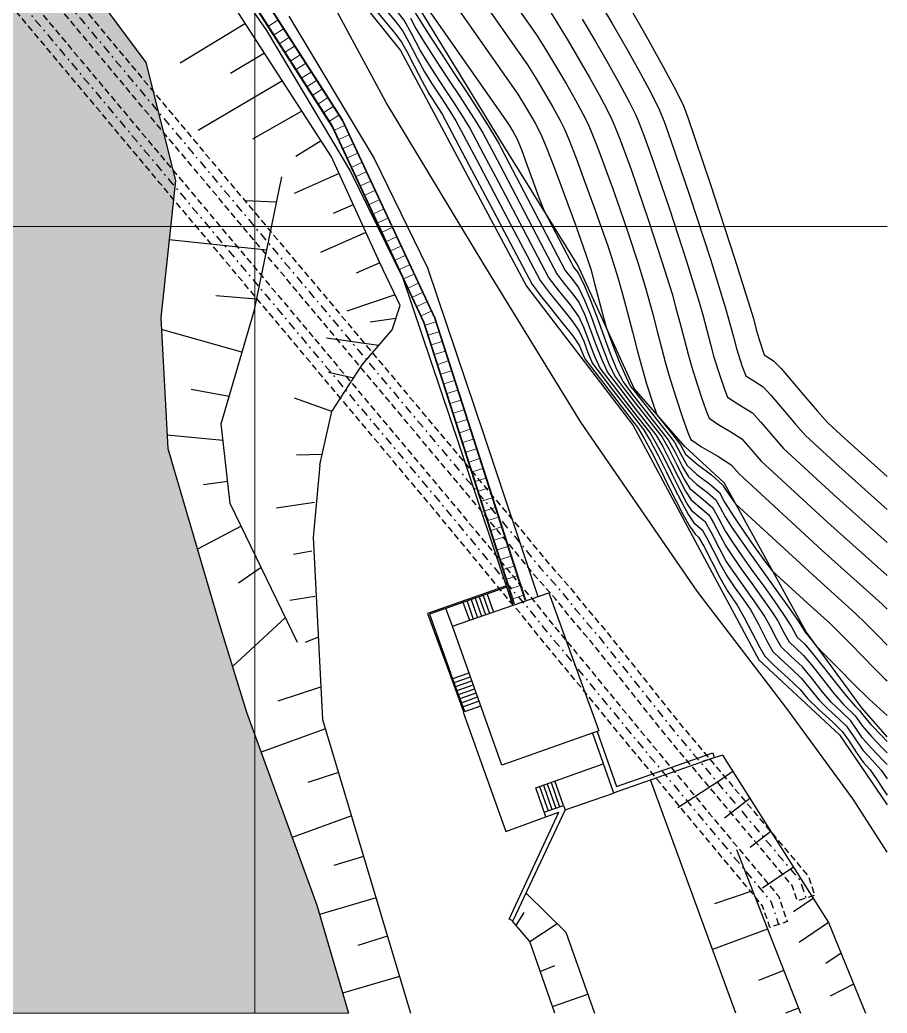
# Model space of a CAD drawing. Extents: x 61466 to 63015, y 108404 to 110397.
# Drawn here: x 62536.2 to 62587, y 108959 to 109017.2 of the extents above; entities that cross this region are included whole.
import ezdxf

# ---------------------------------------------------------------- set-up
doc = ezdxf.new("R2010")
doc.units = 0
doc.header["$LTSCALE"] = 1.000015
doc.header["$MEASUREMENT"] = 0
doc.linetypes.add('TRATTEGGIATA2', pattern=[0.375, 0.25, -0.125])
doc.linetypes.add('TRATTOPUNTO2', pattern=[0.5, 0.25, -0.125, 0, -0.125])
for name, color, linetype in [('Bâti', 7, 'Continuous'), ('CANALISATION', 2, 'Continuous'), ('colore lago', 131, 'Continuous'), ('Conduite 1000', 170, 'Continuous'), ('coordinate', 2, 'Continuous'), ('curve livello 5m', 7, 'Continuous'), ('Limite fiume', 6, 'Continuous'), ('pendenze', 2, 'Continuous'), ('Per+Mod Surf', 7, 'Continuous'), ('SCALE', 2, 'Continuous'), ('Strade', 7, 'Continuous'), ('TalusHautBas', 7, 'Continuous')]:
    doc.layers.add(name, color=color, linetype=linetype)
doc.layers.add('Colori bordi', color=5, linetype='Continuous', plot=False)
doc.layers.add('no_plot', color=5, linetype='Continuous', plot=False)

msp = doc.modelspace()

# ---------------------------------------------------------------- hatches: boundary and pattern name
at = {"layer": 'colore lago', "linetype": 'Continuous', "lineweight": 0}
msp.add_hatch(color=256, dxfattribs=at).paths.add_polyline_path([(62547.915, 108981.848), (62544.897, 108992.078), (62544.493, 108999.722), (62545.356, 109007.77), (62543.608, 109014.677), (62537.06, 109023.502), (62530.397, 109028.933), (62527.61, 109033.134), (62523.513, 109038.433), (62517.305, 109044.58), (62515.162, 109044.354), (62513.59, 109046.058), (62513.852, 109050.317), (62504.852, 109062.712), (62496.282, 109074.515), (62493.401, 109073.828), (62485.503, 109080.232), (62484.758, 109083.359), (62471.397, 109099.351), (62471.521, 109099.452), (62471.307, 109099.701), (62466.582, 109105.211), (62461.323, 109110.74), (62452.234, 109119.979), (62445.975, 109126.426), (62438.597, 109134.064), (62431.968, 109141.122), (62422.759, 109151.454), (62419.614, 109155.501), (62408.579, 109170.983), (62402.883, 109180.12), (62402.43, 109179.839), (62397.589, 109176.833), (62392.271, 109173.531), (62379.582, 109165.652), (62385.62, 109155.991), (62400.115, 109132.797), (62397.691, 109131.271), (62399.555, 109128.084), (62400.542, 109126.068), (62402.182, 109121.716), (62403.779, 109117.447), (62405.518, 109113.299), (62408.196, 109107.959), (62411.192, 109102.878), (62415.156, 109096.611), (62417.677, 109092.552), (62418.985, 109090.446), (62423.804, 109082.811), (62427.401, 109077.137), (62428.917, 109077.401), (62431.999, 109075.554), (62435.209, 109072.174), (62435.248, 109063.446), (62442.532, 109052.816), (62448.327, 109045.342), (62457.902, 109033.177), (62469.007, 109017.402), (62468.89, 109017.052), (62477.152, 109004.914), (62486.864, 108991.082), (62496.889, 108973.607), (62504.8, 108959.046), (62555.468, 108959.046), (62553.625, 108965.356), (62549.503, 108976.649)])

# ---------------------------------------------------------------- linework, layer by layer
at = {"layer": 'Bâti', "linetype": 'Continuous'}
for p, q in [((62546.875, 109022.086), (62550.669, 109016.537)), ((62551.983, 109017.379), (62556.97, 109009.048)), ((62550.669, 109016.537), (62555.598, 109008.302)), ((62556.97, 109009.048), (62560.107, 109002.657)), ((62555.598, 109008.302), (62558.661, 109002.062)), ((62560.107, 109002.657), (62563.434, 108992.777)), ((62558.661, 109002.062), (62561.955, 108992.28)), ((62563.434, 108992.777), (62566.55, 108983.432)), ((62561.955, 108992.28), (62565.07, 108982.938)), ((62564.661, 108984.03), (62560.104, 108982.431)), ((62564.688, 108983.954), (62560.207, 108982.382)), ((62561.561, 108981.681), (62567.207, 108983.63)), ((62567.207, 108983.63), (62570.118, 108975.562)), ((62560.104, 108982.431), (62561.377, 108978.931)), ((62560.207, 108982.382), (62561.452, 108978.959)), ((62561.56, 108981.682), (62561.176, 108982.722)), ((62564.449, 108973.561), (62561.561, 108981.681)), ((62561.377, 108978.931), (62562.2, 108976.668)), ((62562.275, 108976.695), (62561.452, 108978.959)), ((62562.19, 108976.664), (62564.681, 108969.681)), ((62570.118, 108975.562), (62564.449, 108973.561)), ((62569.759, 108975.436), (62570.986, 108971.941)), ((62570.023, 108975.529), (62571.157, 108972.298)), ((62571.157, 108972.298), (62576.793, 108974.275)), ((62576.793, 108974.275), (62576.886, 108974.011)), ((62566.433, 108972.234), (62570.389, 108973.64)), ((62570.986, 108971.941), (62576.886, 108974.011)), ((62568.153, 108970.935), (62570.986, 108971.923)), ((62564.871, 108964.538), (62567.795, 108970.804)), ((62568.153, 108970.935), (62565.088, 108964.44)), ((62564.681, 108969.681), (62567.024, 108970.529)), ((62565.088, 108964.44), (62564.871, 108964.538))]:
    msp.add_line(p, q, dxfattribs=at)
at = {"layer": 'CANALISATION', "linetype": 'Continuous', "lineweight": 0}
for p, q in [((62551.345, 109017.147), (62550.801, 109016.799)), ((62551.668, 109016.642), (62551.124, 109016.294)), ((62551.991, 109016.136), (62551.447, 109015.788)), ((62552.315, 109015.631), (62551.771, 109015.283)), ((62552.638, 109015.125), (62552.094, 109014.777)), ((62552.961, 109014.62), (62552.417, 109014.272)), ((62553.285, 109014.114), (62552.741, 109013.766)), ((62553.608, 109013.609), (62553.064, 109013.261)), ((62553.931, 109013.104), (62553.387, 109012.756)), ((62554.254, 109012.598), (62553.711, 109012.25)), ((62554.578, 109012.093), (62554.034, 109011.745)), ((62554.901, 109011.587), (62554.357, 109011.239)), ((62554.65, 109010.717), (62555.235, 109010.99)), ((62554.904, 109010.174), (62555.489, 109010.447)), ((62555.158, 109009.63), (62555.743, 109009.903)), ((62555.412, 109009.086), (62555.997, 109009.36)), ((62555.666, 109008.543), (62556.251, 109008.816)), ((62555.92, 109007.999), (62556.505, 109008.273)), ((62556.174, 109007.456), (62556.759, 109007.729)), ((62556.428, 109006.912), (62557.013, 109007.185)), ((62556.682, 109006.369), (62557.267, 109006.642)), ((62556.936, 109005.825), (62557.521, 109006.098)), ((62557.19, 109005.281), (62557.775, 109005.555)), ((62557.444, 109004.738), (62558.029, 109005.011)), ((62557.698, 109004.194), (62558.283, 109004.468)), ((62557.952, 109003.651), (62558.537, 109003.924)), ((62558.206, 109003.107), (62558.791, 109003.381)), ((62558.461, 109002.564), (62559.045, 109002.837)), ((62558.715, 109002.02), (62559.299, 109002.293)), ((62558.969, 109001.476), (62559.554, 109001.75)), ((62559.223, 109000.933), (62559.808, 109001.206)), ((62559.477, 109000.389), (62560.062, 109000.663)), ((62559.731, 108999.846), (62560.316, 109000.119)), ((62559.963, 108999.294), (62560.578, 108999.491)), ((62560.146, 108998.722), (62560.761, 108998.92)), ((62560.33, 108998.151), (62560.945, 108998.348)), ((62560.513, 108997.58), (62561.128, 108997.777)), ((62560.696, 108997.008), (62561.311, 108997.206)), ((62560.88, 108996.437), (62561.495, 108996.634)), ((62561.063, 108995.866), (62561.678, 108996.063)), ((62561.246, 108995.295), (62561.861, 108995.492)), ((62561.43, 108994.723), (62562.045, 108994.921)), ((62561.613, 108994.152), (62562.228, 108994.349)), ((62561.796, 108993.581), (62562.411, 108993.778)), ((62561.98, 108993.009), (62562.595, 108993.207)), ((62562.163, 108992.438), (62562.778, 108992.635)), ((62562.346, 108991.867), (62562.961, 108992.064)), ((62562.53, 108991.295), (62563.145, 108991.493)), ((62562.713, 108990.724), (62563.328, 108990.921)), ((62562.896, 108990.153), (62563.511, 108990.35)), ((62563.08, 108989.582), (62563.695, 108989.779)), ((62563.263, 108989.01), (62563.878, 108989.208)), ((62563.446, 108988.439), (62564.061, 108988.636)), ((62563.63, 108987.868), (62564.245, 108988.065)), ((62563.813, 108987.296), (62564.428, 108987.494)), ((62563.997, 108986.725), (62564.611, 108986.922)), ((62564.18, 108986.154), (62564.795, 108986.351)), ((62564.363, 108985.582), (62564.978, 108985.78)), ((62564.547, 108985.011), (62565.161, 108985.208)), ((62564.73, 108984.44), (62565.345, 108984.637)), ((62564.913, 108983.868), (62565.528, 108984.066)), ((62565.097, 108983.297), (62565.711, 108983.494))]:
    msp.add_line(p, q, dxfattribs=at)
at = {"layer": 'CANALISATION', "linetype": 'Continuous', "lineweight": 0, "flags": 128}
for points in [[(62528.26, 109046.343), (62542.146, 109029.768), (62549.277, 109020.379), (62555.105, 109011.269), (62560.509, 108999.705), (62565.803, 108983.21)], [(62528.306, 109046.366), (62542.185, 109029.799), (62549.318, 109020.408), (62555.149, 109011.293), (62560.556, 108999.723), (62565.85, 108983.225)], [(62527.664, 109046.048), (62541.641, 109029.365), (62548.747, 109020.009), (62554.538, 109010.957), (62559.907, 108999.469), (62565.188, 108983.013)], [(62541.598, 109029.338), (62548.706, 109019.98), (62554.494, 109010.932), (62559.86, 108999.45), (62565.14, 108982.997)]]:
    msp.add_lwpolyline(points, dxfattribs=at)
at = {"layer": 'Colori bordi', "linetype": 'Continuous', "lineweight": 0, "flags": 128}
msp.add_lwpolyline([(62504.8, 108959.046), (62555.468, 108959.046), (62553.625, 108965.356), (62549.503, 108976.649), (62547.915, 108981.848), (62544.897, 108992.078), (62544.493, 108999.722), (62545.356, 109007.77), (62543.608, 109014.677), (62537.06, 109023.502), (62530.397, 109028.933), (62527.61, 109033.134), (62523.513, 109038.433), (62517.305, 109044.58), (62515.162, 109044.354), (62513.59, 109046.058), (62513.852, 109050.317), (62504.852, 109062.712)], dxfattribs=at)
at = {"layer": 'Conduite 1000', "linetype": 'TRATTEGGIATA2', "ltscale": 1.5, "flags": 128}
for points, elevation in [([(62462.951, 109124.337), (62468.482, 109118.384), (62474.066, 109112.858), (62475.014, 109111.584), (62475.806, 109109.825), (62477.042, 109106.229), (62484.673, 109085.21), (62485.796, 109083.031), (62486.539, 109082.102), (62496.147, 109070.533), (62498.015, 109068.259), (62499.314, 109066.741), (62499.508, 109066.518), (62501.86, 109063.821), (62502.044, 109063.603), (62503.096, 109062.368), (62503.169, 109062.282), (62506.669, 109058.033), (62510.917, 109052.867), (62515.172, 109047.694), (62520.198, 109041.624), (62525.225, 109035.553), (62530.361, 109029.384), (62535.499, 109023.215), (62540.212, 109017.568), (62544.926, 109011.922), (62565.713, 108987.155), (62567.128, 108985.431), (62568.411, 108983.969), (62569.163, 108983.033), (62570.114, 108981.906), (62570.457, 108981.521), (62575.082, 108975.733), (62582.399, 108967.041), (62582.754, 108965.943), (62581.736, 108965.613), (62581.445, 108966.512), (62574.254, 108975.055), (62569.64, 108980.83), (62569.306, 108981.204), (62568.337, 108982.353), (62567.592, 108983.281), (62566.312, 108984.738), (62564.89, 108986.472), (62544.106, 109011.235), (62539.391, 109016.883), (62534.677, 109022.53), (62529.539, 109028.7), (62524.402, 109034.87), (62519.374, 109040.941), (62514.347, 109047.013), (62510.091, 109052.188), (62505.844, 109057.353), (62502.347, 109061.596), (62502.28, 109061.675), (62501.229, 109062.911), (62501.048, 109063.123), (62498.701, 109065.816), (62498.504, 109066.042), (62497.195, 109067.572), (62495.322, 109069.851), (62485.71, 109081.426), (62484.894, 109082.446), (62483.691, 109084.78), (62476.034, 109105.873), (62474.81, 109109.431), (62474.086, 109111.039), (62473.256, 109112.155), (62467.714, 109117.639), (62462.167, 109123.609)], 279.04), ([(62463.405, 109120.645), (62465.133, 109118.862), (62469.02, 109114.865), (62472.915, 109110.86), (62473.768, 109109.755), (62474.27, 109108.573), (62475.053, 109106.283), (62475.959, 109103.495), (62476.864, 109100.711), (62482.403, 109083.847), (62483.598, 109081.328), (62484.158, 109080.68), (62494.437, 109068.511), (62495.976, 109066.647), (62496.99, 109065.527), (62498.469, 109064.013), (62499.969, 109062.474), (62500.142, 109062.285), (62501.341, 109061.023), (62503.051, 109058.942), (62504.767, 109056.853), (62509.889, 109050.693), (62515.014, 109044.532), (62518.195, 109040.693), (62525.264, 109032.169), (62530.391, 109026.049), (62534.032, 109021.704), (62535.529, 109019.916), (62535.642, 109019.779), (62536.737, 109018.475), (62545.242, 109008.324), (62545.418, 109008.115), (62561.204, 108989.318), (62563.166, 108986.958), (62565.561, 108984.051), (62566.396, 108983.083), (62567.418, 108981.802), (62568.805, 108980.138), (62572.623, 108975.493), (62576.608, 108970.717), (62580.658, 108965.864), (62581.152, 108964.408), (62580.139, 108964.064), (62579.709, 108965.331), (62575.787, 108970.032), (62571.799, 108974.81), (62567.981, 108979.455), (62566.589, 108981.125), (62565.572, 108982.4), (62564.743, 108983.362), (62562.342, 108986.276), (62560.383, 108988.632), (62544.599, 109007.427), (62544.422, 109007.637), (62535.917, 109017.787), (62534.82, 109019.095), (62534.706, 109019.232), (62533.211, 109021.017), (62529.571, 109025.362), (62524.442, 109031.484), (62517.372, 109040.011), (62514.19, 109043.848), (62509.066, 109050.009), (62503.943, 109056.171), (62502.224, 109058.262), (62500.538, 109060.314), (62499.359, 109061.556), (62499.192, 109061.739), (62497.703, 109063.265), (62496.211, 109064.794), (62495.167, 109065.946), (62493.616, 109067.826), (62483.344, 109079.985), (62482.694, 109080.739), (62481.407, 109083.449), (62475.846, 109100.379), (62474.941, 109103.164), (62474.037, 109105.945), (62473.27, 109108.19), (62472.836, 109109.21), (62472.105, 109110.158), (62468.252, 109114.119), (62464.365, 109118.117), (62462.637, 109119.9)], 277.833)]:
    msp.add_lwpolyline(points, close=True, dxfattribs=dict(at, elevation=elevation))
at = {"layer": 'Conduite 1000', "linetype": 'TRATTOPUNTO2', "ltscale": 2, "flags": 128}
for points, elevation in [([(62462.559, 109123.973), (62468.098, 109118.012), (62473.661, 109112.507), (62474.55, 109111.311), (62475.308, 109109.628), (62476.538, 109106.051), (62484.182, 109084.995), (62485.345, 109082.739), (62486.124, 109081.764), (62495.734, 109070.192), (62497.605, 109067.916), (62498.909, 109066.392), (62499.105, 109066.167), (62501.454, 109063.472), (62501.636, 109063.257), (62502.688, 109062.022), (62502.758, 109061.939), (62506.256, 109057.693), (62510.504, 109052.528), (62514.759, 109047.354), (62519.786, 109041.283), (62524.813, 109035.212), (62529.95, 109029.042), (62535.088, 109022.873), (62539.801, 109017.226), (62544.516, 109011.579), (62565.301, 108986.814), (62566.72, 108985.085), (62568.001, 108983.625), (62568.75, 108982.693), (62569.71, 108981.555), (62570.049, 108981.176), (62574.668, 108975.394), (62581.922, 108966.777), (62582.245, 108965.778)], 279.04), ([(62463.021, 109120.272), (62464.749, 109118.489), (62468.636, 109114.492), (62472.51, 109110.509), (62473.302, 109109.482), (62473.77, 109108.381), (62474.545, 109106.114), (62475.45, 109103.33), (62476.355, 109100.545), (62481.905, 109083.648), (62483.146, 109081.034), (62483.751, 109080.333), (62494.026, 109068.169), (62495.571, 109066.297), (62496.601, 109065.161), (62498.086, 109063.639), (62499.58, 109062.107), (62499.751, 109061.921), (62500.939, 109060.668), (62502.637, 109058.602), (62504.355, 109056.512), (62509.478, 109050.351), (62514.602, 109044.19), (62517.784, 109040.352), (62524.853, 109031.827), (62529.981, 109025.706), (62533.622, 109021.36), (62535.117, 109019.574), (62535.231, 109019.437), (62536.327, 109018.131), (62544.832, 109007.981), (62545.008, 109007.771), (62560.794, 108988.975), (62562.754, 108986.617), (62565.152, 108983.707), (62565.984, 108982.741), (62567.003, 108981.464), (62568.393, 108979.797), (62572.211, 108975.152), (62576.198, 108970.374), (62580.184, 108965.597), (62580.646, 108964.236)], 277.833)]:
    msp.add_lwpolyline(points, dxfattribs=dict(at, elevation=elevation))
at = {"layer": 'coordinate', "linetype": 'Continuous', "lineweight": 0}
for p, q in [((62550, 109204.271), (62550, 108959.046)), ((62300, 109005.071), (62587, 109005.071))]:
    msp.add_line(p, q, dxfattribs=at)
at = {"layer": 'curve livello 5m', "color": 2, "flags": 128}
for points in [[(62563.209, 109020.966), (62566.522, 109016.24), (62567.072, 109015.356), (62567.656, 109014.383), (62568.233, 109013.395), (62568.761, 109012.463), (62569.198, 109011.659), (62569.504, 109011.054), (62569.504, 109011.054), (62569.723, 109010.534), (62570.062, 109009.661), (62570.478, 109008.553), (62570.926, 109007.329), (62571.361, 109006.108), (62571.361, 109006.108), (62571.862, 109004.632), (62572.404, 109002.968), (62572.825, 109001.616), (62572.825, 109001.616), (62573.039, 109000.858), (62573.283, 108999.94), (62573.541, 108998.948), (62573.796, 108997.968), (62574.032, 108997.087), (62574.231, 108996.389), (62574.231, 108996.389), (62574.64, 108995.085), (62575.03, 108993.904), (62575.342, 108993.024), (62575.514, 108992.621), (62575.514, 108992.621), (62576.128, 108992.184), (62577.087, 108991.642), (62577.879, 108991.126), (62577.879, 108991.126), (62578.342, 108990.594), (62583.206, 108986.114), (62586.712, 108982.978), (62587, 108982.691)], [(62559.097, 109017.27), (62559.417, 109016.665), (62559.417, 109016.665), (62559.814, 109016.012), (62560.293, 109015.259), (62560.827, 109014.439), (62561.389, 109013.586), (62561.951, 109012.734), (62562.484, 109011.915), (62562.962, 109011.164), (62563.357, 109010.514), (62563.357, 109010.514), (62563.842, 109009.599), (62564.332, 109008.676), (62566.927, 109003.715), (62567.672, 109002.312), (62568.084, 109001.764), (62568.59, 109001.142), (62568.948, 109000.653), (62568.948, 109000.653), (62569.287, 108999.943), (62569.628, 108999.059), (62569.971, 108998.116), (62570.312, 108997.232), (62570.651, 108996.521), (62570.651, 108996.521), (62571.408, 108995.534), (62572.163, 108994.551), (62573.471, 108992.894), (62573.871, 108992.199), (62574.326, 108991.31), (62574.785, 108990.388), (62575.2, 108989.59), (62575.523, 108989.076), (62575.523, 108989.076), (62576.048, 108988.639), (62576.574, 108988.201), (62576.574, 108988.201), (62576.838, 108987.74), (62577.219, 108986.996), (62577.562, 108986.364), (62577.562, 108986.364), (62577.98, 108985.726), (62578.504, 108984.981), (62579.08, 108984.183), (62579.656, 108983.384), (62580.18, 108982.639), (62580.598, 108982.001), (62580.598, 108982.001), (62580.957, 108981.327), (62581.262, 108980.768), (62581.262, 108980.768), (62581.65, 108980.397), (62582.109, 108979.968), (62582.109, 108979.968), (62582.65, 108979.328), (62583.275, 108978.532), (62583.899, 108977.738), (62584.438, 108977.102), (62584.438, 108977.102), (62585.135, 108976.446), (62585.551, 108975.83), (62586.077, 108975.233), (62586.744, 108974.539), (62587, 108974.273)]]:
    msp.add_lwpolyline(points, dxfattribs=at)
at = {"layer": 'Limite fiume', "linetype": 'Continuous'}
for p, q in [((62537.06, 109023.502), (62543.608, 109014.677)), ((62543.608, 109014.677), (62545.356, 109007.77)), ((62545.356, 109007.77), (62544.493, 108999.722)), ((62544.493, 108999.722), (62544.897, 108992.078)), ((62544.897, 108992.078), (62547.915, 108981.848)), ((62547.915, 108981.848), (62549.503, 108976.649)), ((62549.503, 108976.649), (62553.625, 108965.356)), ((62578.144, 108959.046), (62573.146, 108972.699)), ((62565.89, 108966.044), (62568.188, 108963.786)), ((62553.625, 108965.356), (62555.468, 108959.046)), ((62568.188, 108963.786), (62569.867, 108959.046))]:
    msp.add_line(p, q, dxfattribs=at)
at = {"layer": 'no_plot', "flags": 128}
for points in [[(62561.885, 109020.335), (62565.951, 109014.533), (62566.434, 109013.753), (62566.945, 109012.896), (62567.43, 109012.053), (62567.838, 109011.313), (62568.117, 109010.767), (62568.382, 109010.137), (62568.794, 109009.078), (62569.297, 109007.735), (62569.84, 109006.252), (62570.367, 109004.772), (62570.665, 109003.894), (62570.988, 109002.904), (62571.239, 109002.099), (62571.493, 109001.196), (62571.784, 109000.103), (62572.092, 108998.921), (62572.396, 108997.753), (62572.676, 108996.703), (62572.913, 108995.872), (62573.282, 108994.729), (62573.53, 108994.06), (62573.902, 108993.56), (62574.46, 108992.894), (62574.915, 108992.305), (62575.208, 108991.76), (62575.875, 108991.165), (62576.723, 108990.539), (62577.39, 108989.943), (62577.462, 108989.81), (62577.824, 108989.261), (62578.133, 108988.845), (62582.878, 108984.475), (62585.176, 108982.418), (62585.735, 108981.866), (62586.449, 108981.139), (62587, 108980.577)], [(62560.56, 109019.705), (62565.38, 109012.827), (62565.894, 109011.987), (62566.394, 109011.118), (62566.73, 109010.481), (62567.041, 109009.74), (62567.525, 109008.496), (62568.117, 109006.918), (62568.754, 109005.175), (62569.373, 109003.437), (62569.652, 109002.582), (62569.881, 109001.749), (62570.15, 109000.716), (62570.402, 108999.752), (62570.582, 108999.124), (62570.928, 108998.167), (62571.322, 108997.172), (62571.697, 108996.299), (62571.989, 108995.71), (62572.088, 108995.581), (62572.186, 108995.453), (62574.554, 108992.452), (62574.942, 108991.72), (62575.287, 108991.089), (62575.868, 108990.571), (62576.605, 108990.026), (62577.186, 108989.508), (62577.487, 108988.948), (62578.051, 108988.06), (62578.682, 108987.115), (62579.311, 108986.21), (62579.872, 108985.443), (62580.296, 108984.91), (62582.549, 108982.835), (62583.64, 108981.859), (62584.171, 108981.337), (62584.847, 108980.652), (62585.579, 108979.905), (62586.28, 108979.193), (62586.863, 108978.617), (62587, 108978.49)], [(62559.235, 109019.074), (62564.81, 109011.121), (62565.116, 109010.612), (62565.343, 109010.194), (62565.618, 109009.526), (62565.938, 109008.647), (62566.276, 109007.687), (62566.606, 109006.773), (62566.904, 109006.034), (62568.491, 109002.999), (62568.647, 109002.705), (62568.915, 109002.357), (62569.288, 109001.61), (62569.663, 109000.699), (62570.04, 108999.691), (62570.417, 108998.65), (62570.794, 108997.641), (62571.169, 108996.729), (62571.543, 108995.98), (62571.861, 108995.566), (62572.179, 108995.152), (62574.193, 108992.599), (62574.593, 108991.871), (62575.027, 108991.003), (62575.366, 108990.418), (62575.86, 108989.977), (62576.488, 108989.513), (62576.982, 108989.072), (62577.223, 108988.631), (62577.512, 108988.087), (62577.918, 108987.456), (62578.408, 108986.74), (62578.958, 108985.963), (62579.544, 108985.149), (62580.142, 108984.323), (62580.729, 108983.509), (62581.279, 108982.731), (62581.77, 108982.014), (62582.176, 108981.383), (62582.207, 108981.326), (62582.245, 108981.29), (62582.834, 108980.565), (62583.357, 108980.012), (62584.145, 108979.21), (62585.054, 108978.304), (62585.938, 108977.442), (62587, 108976.465)], [(62569.994, 109018.493), (62570.907, 109016.945), (62571.778, 109015.43), (62572.559, 109014.032), (62573.205, 109012.833), (62573.666, 109011.915), (62573.942, 109011.214), (62574.342, 109010.114), (62575.451, 109006.846), (62576.653, 109003.161), (62577.585, 109000.166), (62577.781, 108999.453), (62577.999, 108998.613), (62578.184, 108997.941), (62578.524, 108996.882), (62578.731, 108996.336), (62579.191, 108996.037), (62579.738, 108995.699), (62580.201, 108995.205), (62580.883, 108994.399), (62581.614, 108993.528), (62582.226, 108992.843), (62584.192, 108991.032), (62587, 108988.52)], [(62556.929, 109017.893), (62557.597, 109017.098), (62558.184, 109016.383), (62558.582, 109015.853), (62558.889, 109015.309), (62559.324, 109014.47), (62559.786, 109013.572), (62560.177, 109012.853), (62560.564, 109012.249), (62560.951, 109011.646), (62562.517, 109008.693), (62564.098, 109005.712), (62564.581, 109004.79), (62566.208, 109001.722), (62566.694, 109001.049), (62567.33, 109000.251), (62568.002, 108999.428), (62568.597, 108998.677), (62568.999, 108998.095), (62569.313, 108997.331), (62570.728, 108995.487), (62572.139, 108993.649), (62572.387, 108993.335), (62572.784, 108992.673), (62573.227, 108991.848), (62573.696, 108990.925), (62574.173, 108989.967), (62574.637, 108989.038), (62575.069, 108988.202), (62575.449, 108987.522), (62575.759, 108987.063), (62575.962, 108986.894), (62576.268, 108986.379), (62576.724, 108985.501), (62577.217, 108984.54), (62577.638, 108983.78), (62577.934, 108983.353), (62578.231, 108982.927), (62578.633, 108982.202), (62579.103, 108981.29), (62579.54, 108980.446), (62579.846, 108979.929), (62580.384, 108979.394), (62581.212, 108978.647), (62581.904, 108977.985), (62582.337, 108977.451), (62583.003, 108976.815), (62583.803, 108976.094), (62584.377, 108975.532), (62584.745, 108975.009), (62585.192, 108974.311), (62585.594, 108973.729), (62586.006, 108973.283), (62586.394, 108972.724), (62586.825, 108972.051), (62587, 108971.8)], [(62557.62, 109017.795), (62558.241, 109017.048), (62558.661, 109016.498), (62558.661, 109016.498), (62559.012, 109015.863), (62559.495, 109014.923), (62559.924, 109014.124), (62560.33, 109013.471), (62560.839, 109012.695), (62561.348, 109011.919), (62561.753, 109011.268), (62562.959, 109008.995), (62564.176, 109006.7), (62565.363, 109004.432), (62566.696, 109001.919), (62567.217, 109001.21), (62567.893, 109000.374), (62568.542, 108999.568), (62568.982, 108998.948), (62569.24, 108998.36), (62569.501, 108997.65), (62569.759, 108997.061), (62570.955, 108995.503), (62572.147, 108993.949), (62572.748, 108993.188), (62573.146, 108992.517), (62573.594, 108991.672), (62574.065, 108990.735), (62574.534, 108989.791), (62574.977, 108988.921), (62575.367, 108988.208), (62575.68, 108987.734), (62576.166, 108987.33), (62576.43, 108986.885), (62576.823, 108986.127), (62577.249, 108985.297), (62577.613, 108984.641), (62578.049, 108984), (62578.583, 108983.26), (62579.02, 108982.618), (62579.467, 108981.798), (62579.963, 108980.831), (62580.318, 108980.209), (62580.751, 108979.779), (62581.416, 108979.178), (62581.972, 108978.646), (62582.506, 108977.989), (62583.038, 108977.335), (62583.557, 108976.838), (62584.181, 108976.276), (62584.63, 108975.837), (62585.09, 108975.159), (62585.579, 108974.43), (62586.115, 108973.851), (62586.65, 108973.272), (62587, 108972.752)], [(62587, 108973.586), (62586.757, 108973.856), (62586.101, 108974.534), (62585.565, 108975.13), (62585.565, 108975.13), (62585.213, 108975.654), (62584.882, 108976.142), (62584.882, 108976.142), (62584.339, 108976.656), (62583.738, 108977.218), (62583.738, 108977.218), (62583.197, 108977.867), (62582.583, 108978.654), (62582.04, 108979.307), (62582.04, 108979.307), (62581.363, 108979.941), (62580.79, 108980.488), (62580.79, 108980.488), (62580.522, 108980.959), (62580.147, 108981.689), (62579.809, 108982.309), (62579.809, 108982.309), (62579.318, 108983.042), (62578.698, 108983.906), (62578.078, 108984.771), (62577.588, 108985.502), (62577.588, 108985.502), (62577.164, 108986.281), (62576.695, 108987.198), (62576.37, 108987.765), (62576.37, 108987.765), (62575.986, 108988.085), (62575.602, 108988.405), (62575.602, 108988.405), (62575.284, 108988.896), (62574.882, 108989.649), (62574.429, 108990.551), (62573.96, 108991.492), (62573.509, 108992.359), (62573.109, 108993.041), (62573.109, 108993.041), (62572.155, 108994.25), (62571.182, 108995.519), (62570.205, 108996.791), (62569.896, 108997.461), (62569.585, 108998.296), (62569.274, 108999.131), (62568.965, 108999.8), (62568.965, 108999.8), (62568.465, 109000.483), (62567.759, 109001.351), (62567.184, 109002.115), (62567.184, 109002.115), (62566.145, 109004.074), (62564.254, 109007.688), (62563.4, 109009.297), (62562.555, 109010.891), (62562.155, 109011.543), (62561.659, 109012.313), (62561.114, 109013.14), (62560.569, 109013.969), (62560.072, 109014.74), (62559.67, 109015.394), (62559.67, 109015.394), (62559.173, 109016.336), (62558.741, 109017.143), (62558.741, 109017.143), (62558.289, 109017.721)], [(62559.163, 109017.936), (62559.666, 109017.108), (62560.274, 109016.153), (62560.952, 109015.113), (62561.664, 109014.032), (62562.376, 109012.951), (62563.053, 109011.913), (62563.658, 109010.961), (62564.159, 109010.137), (62564.284, 109009.901), (62564.41, 109009.663), (62567.709, 109003.357), (62568.16, 109002.508), (62568.564, 109001.987), (62568.932, 109001.505), (62569.29, 109000.772), (62569.652, 108999.868), (62570.014, 108998.879), (62570.376, 108997.889), (62570.738, 108996.985), (62571.097, 108996.25), (62571.635, 108995.55), (62572.171, 108994.851), (62573.832, 108992.747), (62574.234, 108992.035), (62574.686, 108991.136), (62575.114, 108990.292), (62575.444, 108989.747), (62576.111, 108989.192), (62576.778, 108988.637), (62577.123, 108988.005), (62577.537, 108987.225), (62577.982, 108986.542), (62578.532, 108985.752), (62579.145, 108984.897), (62579.779, 108984.021), (62580.392, 108983.167), (62580.942, 108982.376), (62581.387, 108981.692), (62581.734, 108981.047), (62582.177, 108980.629), (62582.716, 108980.001), (62583.336, 108979.22), (62583.983, 108978.388), (62584.602, 108977.609), (62585.139, 108976.985), (62585.388, 108976.751), (62585.536, 108976.531), (62586.054, 108975.934), (62586.708, 108975.244), (62587, 108974.944)], [(62567.093, 109017.946), (62567.689, 109016.99), (62568.323, 109015.941), (62568.962, 109014.859), (62569.571, 109013.8), (62570.118, 109012.822), (62570.569, 109011.983), (62570.892, 109011.341), (62571.064, 109010.931), (62571.331, 109010.243), (62571.659, 109009.37), (62572.012, 109008.405), (62572.354, 109007.443), (62573.058, 109005.37), (62573.82, 109003.033), (62574.412, 109001.133), (62574.623, 109000.38), (62574.865, 108999.46), (62575.116, 108998.495), (62575.352, 108997.603), (62575.549, 108996.906), (62575.879, 108995.851), (62576.195, 108994.897), (62576.447, 108994.185), (62576.586, 108993.859), (62577.082, 108993.506), (62577.858, 108993.068), (62578.499, 108992.65), (62579.022, 108992.055), (62579.637, 108991.344), (62583.535, 108987.753), (62587, 108984.653)], [(62571.879, 109017.987), (62572.881, 109016.246), (62573.78, 109014.637), (62574.523, 109013.258), (62575.053, 109012.202), (62575.336, 109011.449), (62576.648, 109007.584), (62578.069, 109003.226), (62579.172, 108999.683), (62579.34, 108999.058), (62579.502, 108998.458), (62579.803, 108997.574), (62580.357, 108997.224), (62580.799, 108996.763), (62581.447, 108996.008), (62582.189, 108995.12), (62582.917, 108994.261), (62583.521, 108993.592), (62584.521, 108992.671), (62587, 108990.453)], [(62569.159, 109017.217), (62569.934, 109015.902), (62570.674, 109014.615), (62571.339, 109013.427), (62571.887, 109012.408), (62572.279, 109011.628), (62572.448, 109011.219), (62572.716, 109010.519), (62573.033, 109009.661), (62573.348, 109008.779), (62574.255, 109006.108), (62575.236, 109003.097), (62575.999, 109000.649), (62576.204, 108999.908), (62576.441, 108999.003), (62576.673, 108998.115), (62576.866, 108997.423), (62577.202, 108996.361), (62577.495, 108995.5), (62577.658, 108995.098), (62578.326, 108994.664), (62579.118, 108994.175), (62579.61, 108993.635), (62580.311, 108992.798), (62580.932, 108992.093), (62583.864, 108989.393), (62587, 108986.587)]]:
    msp.add_lwpolyline(points, dxfattribs=at)
at = {"layer": 'pendenze', "linetype": 'Continuous'}
for p, q in [((62549.448, 109016.948), (62545.621, 109014.63)), ((62550.56, 109015.226), (62548.568, 109014.026)), ((62551.606, 109013.606), (62546.683, 109010.686)), ((62552.753, 109011.829), (62549.856, 109010.18)), ((62553.878, 109010.087), (62552.384, 109009.179)), ((62554.922, 109008.181), (62552.294, 109007.004)), ((62551.271, 109006.508), (62549.415, 109006.587)), ((62555.758, 109006.345), (62554.582, 109005.836)), ((62550.687, 109003.681), (62544.983, 109004.293)), ((62556.492, 109004.731), (62553.844, 109003.545)), ((62557.303, 109002.947), (62555.928, 109002.352)), ((62550.097, 109000.829), (62547.719, 109001.015)), ((62558.211, 109001.068), (62555.379, 109000.118)), ((62558.254, 108999.695), (62556.747, 108999.468)), ((62549.242, 108997.714), (62544.528, 108999.053)), ((62557.24, 108998.103), (62554.186, 108998.536)), ((62555.766, 108996.195), (62554.311, 108996.534)), ((62548.488, 108995.128), (62546.26, 108995.545)), ((62554.504, 108994.257), (62552.324, 108995.038)), ((62548.129, 108992.563), (62544.856, 108992.862)), ((62553.937, 108991.731), (62552.432, 108991.693)), ((62548.402, 108990.145), (62546.992, 108989.955)), ((62553.487, 108988.935), (62551.255, 108988.601)), ((62549.193, 108987.538), (62546.635, 108986.188)), ((62553.333, 108986.074), (62552.265, 108985.875)), ((62550.363, 108985.127), (62549.032, 108984.199)), ((62553.502, 108983.427), (62552.042, 108983.19)), ((62551.79, 108982.187), (62548.683, 108979.333)), ((62553.655, 108981.035), (62552.936, 108980.724)), ((62553.84, 108978.129), (62551.339, 108977.31)), ((62554.123, 108975.684), (62550.357, 108974.309)), ((62577.373, 108974.131), (62576.184, 108973.765)), ((62554.887, 108973.133), (62553.09, 108972.55)), ((62577.971, 108973.187), (62577.135, 108972.603)), ((62577.135, 108972.603), (62574.755, 108971.056)), ((62578.97, 108971.61), (62577.475, 108970.454)), ((62555.646, 108970.596), (62552.175, 108969.329)), ((62580.198, 108969.673), (62578.993, 108968.738)), ((62556.361, 108968.209), (62554.618, 108967.694)), ((62581.521, 108967.585), (62579.71, 108966.366)), ((62579.13, 108966.209), (62576.893, 108965.442)), ((62557.088, 108965.783), (62553.782, 108964.818)), ((62582.675, 108965.763), (62581.512, 108964.973)), ((62565.296, 108964.171), (62565.758, 108964.942)), ((62566.083, 108963.233), (62567.682, 108964.283)), ((62583.575, 108964.343), (62581.853, 108963.184)), ((62580.007, 108963.958), (62576.778, 108962.776)), ((62557.756, 108963.55), (62556.028, 108963.007)), ((62584.305, 108962.546), (62583.416, 108961.943)), ((62566.7, 108961.475), (62567.549, 108961.842)), ((62580.954, 108961.534), (62579.462, 108960.95)), ((62558.463, 108961.19), (62555.127, 108960.215)), ((62585.035, 108960.749), (62583.667, 108960.036)), ((62567.419, 108959.425), (62569.474, 108960.153)), ((62581.817, 108959.329), (62581.042, 108959.046))]:
    msp.add_line(p, q, dxfattribs=at)
at = {"layer": 'Per+Mod Surf', "linetype": 'Continuous'}
for p, q in [((62552.201, 109023.337), (62558.522, 109015.365)), ((62558.522, 109015.365), (62565.886, 109001.592)), ((62565.886, 109001.592), (62572.134, 108993.438)), ((62572.134, 108993.438), (62579.497, 108979.723)), ((62579.497, 108979.723), (62584.217, 108975.339)), ((62584.217, 108975.339), (62587, 108971.225))]:
    msp.add_line(p, q, dxfattribs=at)
at = {"layer": 'SCALE', "linetype": 'Continuous'}
for p, q in [((62563.123, 108983.405), (62563.488, 108982.347)), ((62563.359, 108983.488), (62563.725, 108982.428)), ((62563.595, 108983.569), (62563.961, 108982.51)), ((62562.567, 108982.029), (62562.18, 108983.074)), ((62562.415, 108983.157), (62562.78, 108982.102)), ((62562.651, 108983.24), (62563.016, 108982.183)), ((62562.887, 108983.322), (62563.252, 108982.265)), ((62561.574, 108978.622), (62562.529, 108978.961)), ((62561.66, 108978.387), (62562.612, 108978.725)), ((62561.745, 108978.152), (62562.696, 108978.49)), ((62561.831, 108977.917), (62562.78, 108978.254)), ((62561.916, 108977.682), (62562.864, 108978.019)), ((62562.002, 108977.447), (62562.947, 108977.783)), ((62562.087, 108977.212), (62563.031, 108977.548)), ((62562.172, 108976.977), (62563.115, 108977.312)), ((62562.275, 108976.695), (62563.215, 108977.03)), ((62566.881, 108972.391), (62567.381, 108970.965)), ((62567.104, 108972.471), (62567.604, 108971.044)), ((62567.328, 108972.55), (62567.828, 108971.122)), ((62568.056, 108971.202), (62567.552, 108972.63)), ((62567.024, 108970.529), (62566.433, 108972.234)), ((62566.658, 108972.31), (62567.157, 108970.887)), ((62566.928, 108970.807), (62568.056, 108971.202)), ((62568.059, 108971.2), (62568.153, 108970.935)), ((62567.023, 108970.531), (62567.795, 108970.804))]:
    msp.add_line(p, q, dxfattribs=at)
at = {"layer": 'Strade', "linetype": 'Continuous', "flags": 128}
msp.add_lwpolyline([(62587, 108968.456), (62585.004, 108971.573), (62581.122, 108976.874), (62575.885, 108983.735), (62569.08, 108993.63), (62563.351, 109002.933), (62557.689, 109012.327), (62552.793, 109021.376), (62545.476, 109029.685), (62540.845, 109035.335), (62530.933, 109046.666), (62527.296, 109050.824)], dxfattribs=at)
at = {"layer": 'TalusHautBas', "linetype": 'Continuous'}
for p, q in [((62554.478, 109009.158), (62547.332, 109020.224)), ((62564.437, 109010.006), (62558.509, 109019.684)), ((62568.906, 109002.809), (62564.437, 109010.006)), ((62557.303, 109002.947), (62554.478, 109009.158)), ((62549.965, 109000.19), (62551.577, 109007.988)), ((62558.506, 109000.459), (62557.303, 109002.947)), ((62572.19, 108995.588), (62568.906, 109002.809)), ((62558.032, 108999.025), (62558.506, 109000.459)), ((62548.02, 108993.526), (62549.965, 109000.19)), ((62556.283, 108996.99), (62558.032, 108999.025)), ((62554.504, 108994.257), (62556.283, 108996.99)), ((62575.156, 108992.207), (62572.19, 108995.588)), ((62553.803, 108991.131), (62554.504, 108994.257)), ((62548.545, 108988.874), (62548.02, 108993.526)), ((62577.454, 108990.08), (62575.156, 108992.207)), ((62553.803, 108991.131), (62553.409, 108986.887)), ((62582.252, 108981.353), (62577.454, 108990.08)), ((62552.491, 108980.742), (62548.545, 108988.874)), ((62553.409, 108986.887), (62553.962, 108976.222)), ((62585.528, 108976.92), (62582.252, 108981.353)), ((62587, 108975.206), (62585.528, 108976.92)), ((62553.962, 108976.222), (62559.105, 108959.046)), ((62577.373, 108974.131), (62583.575, 108964.343)), ((62578.189, 108968.625), (62580.276, 108963.267)), ((62566.083, 108963.233), (62565.082, 108964.427)), ((62583.575, 108964.343), (62585.726, 108959.046)), ((62567.552, 108959.046), (62566.083, 108963.233)), ((62580.276, 108963.267), (62581.928, 108959.046))]:
    msp.add_line(p, q, dxfattribs=at)

doc.saveas('drawing.dxf')
